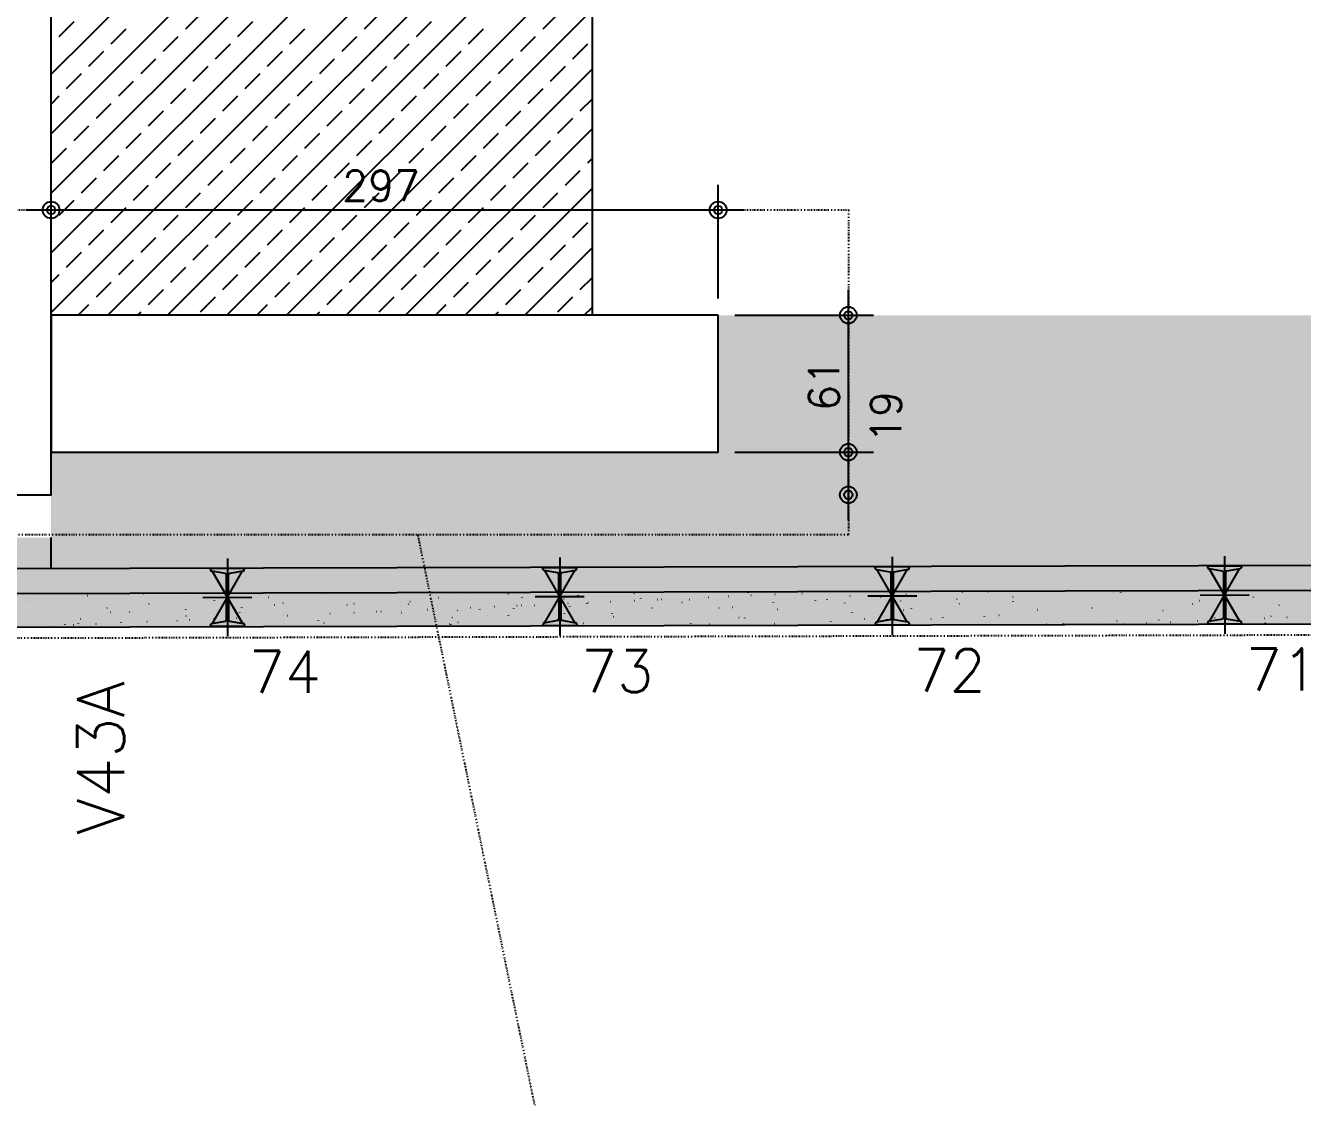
# Model space of a CAD drawing. Extents: x -40810 to 33675, y -2018 to 21213.
# Drawn here: x -5346 to -4778, y 8184 to 8662 of the extents above; entities that cross this region are included whole.
import ezdxf

# ---------------------------------------------------------------- set-up
doc = ezdxf.new("R2010")
doc.units = 0
doc.linetypes.add('ESTILO_TQS_0003', pattern=[1.5, 0.5, -0.4, 0.1, -0.5])
doc.layers.get('0').update_dxf_attribs({"color": 1, "lineweight": 9})
for name, color, linetype in [('1', 5, 'Continuous'), ('132', 99, 'Continuous'), ('133', 176, 'Continuous'), ('19', 5, 'Continuous'), ('204', 7, 'ESTILO_TQS_0003'), ('24', 5, 'ESTILO_TQS_0003'), ('3', 2, 'Continuous'), ('42', 7, 'Continuous'), ('49', 20, 'Continuous'), ('51', 6, 'Continuous'), ('52', 21, 'Continuous'), ('8', 5, 'Continuous')]:
    doc.layers.add(name, color=color, linetype=linetype)
doc.styles.get("Standard").update_dxf_attribs({"font": 'romans.shx', "width": 0.8})

# ---------------------------------------------------------------- blocks, each defined once
blk = doc.blocks.new('_H0B34346403-001')
for p, q in [((1541.000021, 427.306841), (1782.000021, 668.306841)), ((1541.000021, 400.790337), (1782.000021, 641.790337)), ((1541.000021, 374.273833), (1782.000021, 615.273833)), ((1541.000021, 347.757328), (1782.000021, 588.757328)), ((1541.000021, 321.240824), (1782.000021, 562.240824)), ((1566.275829, 320.000127), (1782.000021, 535.72432)), ((1592.792333, 320.000127), (1782.000021, 509.207815)), ((1619.308838, 320.000127), (1782.000021, 482.691311)), ((1645.825342, 320.000127), (1782.000021, 456.174807)), ((1544.586375, 444.151447), (1551.215501, 450.780573)), ((1600.933947, 447.46601), (1607.563073, 454.095136)), ((1624.135888, 444.151447), (1630.765014, 450.780573)), ((1680.48346, 447.46601), (1687.112586, 454.095136)), ((1703.685401, 444.151447), (1710.314527, 450.780573)), ((1760.032973, 447.46601), (1766.662099, 454.095136)), ((1567.788316, 440.836884), (1574.417442, 447.46601)), ((1590.990258, 437.522321), (1597.619384, 444.151447)), ((1647.337829, 440.836884), (1653.966955, 447.46601)), ((1670.539771, 437.522321), (1677.168897, 444.151447)), ((1726.887342, 440.836884), (1733.516468, 447.46601)), ((1750.089283, 437.522321), (1756.71841, 444.151447)), ((1541.000021, 440.565093), (1541.271812, 440.836884)), ((1614.192199, 434.207758), (1620.821325, 440.836884)), ((1693.741712, 434.207758), (1700.370838, 440.836884)), ((1773.291225, 434.207758), (1779.920351, 440.836884)), ((1557.844627, 430.893195), (1564.473753, 437.522321)), ((1581.046569, 427.578632), (1587.675695, 434.207758)), ((1637.39414, 430.893195), (1644.023266, 437.522321)), ((1660.596081, 427.578632), (1667.225208, 434.207758)), ((1716.943653, 430.893195), (1723.572779, 437.522321)), ((1740.145594, 427.578632), (1746.77472, 434.207758)), ((1547.900938, 420.949506), (1554.530064, 427.578632)), ((1604.24851, 424.264069), (1610.877636, 430.893195)), ((1627.450451, 420.949506), (1634.079577, 427.578632)), ((1672.341846, 320.000127), (1782.000021, 429.658302)), ((1683.798023, 424.264069), (1690.427149, 430.893195)), ((1706.999964, 420.949506), (1713.62909, 427.578632)), ((1763.347536, 424.264069), (1769.976662, 430.893195)), ((1571.102879, 417.634943), (1577.732006, 424.264069)), ((1594.304821, 414.32038), (1600.933947, 420.949506)), ((1650.652392, 417.634943), (1657.281518, 424.264069)), ((1673.854334, 414.32038), (1680.48346, 420.949506)), ((1730.201905, 417.634943), (1736.831031, 424.264069)), ((1753.403846, 414.32038), (1760.032973, 420.949506)), ((1541.000021, 414.048589), (1544.586375, 417.634943)), ((1617.506762, 411.005817), (1624.135888, 417.634943)), ((1697.056275, 411.005817), (1703.685401, 417.634943)), ((1776.605788, 411.005817), (1782.000021, 416.40005)), ((1561.15919, 407.691254), (1567.788316, 414.32038)), ((1584.361132, 404.37669), (1590.990258, 411.005817)), ((1640.708703, 407.691254), (1647.337829, 414.32038)), ((1663.910644, 404.37669), (1670.539771, 411.005817)), ((1720.258216, 407.691254), (1726.887342, 414.32038)), ((1743.460157, 404.37669), (1750.089283, 411.005817)), ((1551.215501, 397.747564), (1557.844627, 404.37669)), ((1607.563073, 401.062127), (1614.192199, 407.691254)), ((1630.765014, 397.747564), (1637.39414, 404.37669)), ((1687.112586, 401.062127), (1693.741712, 407.691254)), ((1710.314527, 397.747564), (1716.943653, 404.37669)), ((1766.662099, 401.062127), (1773.291225, 407.691254)), ((1574.417442, 394.433001), (1581.046569, 401.062127)), ((1653.966955, 394.433001), (1660.596081, 401.062127)), ((1698.85835, 320.000127), (1782.000021, 403.141798)), ((1733.516468, 394.433001), (1740.145594, 401.062127)), ((1541.271812, 387.803875), (1547.900938, 394.433001)), ((1597.619384, 391.118438), (1604.24851, 397.747564)), ((1620.821325, 387.803875), (1627.450451, 394.433001)), ((1677.168897, 391.118438), (1683.798023, 397.747564)), ((1700.370838, 387.803875), (1706.999964, 394.433001)), ((1756.71841, 391.118438), (1763.347536, 397.747564)), ((1541.000021, 387.532085), (1541.000021, 387.532085)), ((1564.473753, 384.489312), (1571.102879, 391.118438)), ((1587.675695, 381.174749), (1594.304821, 387.803875)), ((1644.023266, 384.489312), (1650.652392, 391.118438)), ((1667.225208, 381.174749), (1673.854334, 387.803875)), ((1723.572779, 384.489312), (1730.201905, 391.118438)), ((1746.77472, 381.174749), (1753.403846, 387.803875)), ((1779.920351, 387.803875), (1782.000021, 389.883546)), ((1554.530064, 374.545623), (1561.15919, 381.174749)), ((1610.877636, 377.860186), (1617.506762, 384.489312)), ((1634.079577, 374.545623), (1640.708703, 381.174749)), ((1690.427149, 377.860186), (1697.056275, 384.489312)), ((1713.62909, 374.545623), (1720.258216, 381.174749)), ((1769.976662, 377.860186), (1776.605788, 384.489312)), ((1577.732006, 371.23106), (1584.361132, 377.860186)), ((1657.281518, 371.23106), (1663.910644, 377.860186)), ((1725.374855, 320.000127), (1782.000021, 376.625294)), ((1736.831031, 371.23106), (1743.460157, 377.860186)), ((1544.586375, 364.601934), (1551.215501, 371.23106)), ((1600.933947, 367.916497), (1607.563073, 374.545623)), ((1624.135888, 364.601934), (1630.765014, 371.23106)), ((1680.48346, 367.916497), (1687.112586, 374.545623)), ((1703.685401, 364.601934), (1710.314527, 371.23106)), ((1760.032973, 367.916497), (1766.662099, 374.545623)), ((1567.788316, 361.287371), (1574.417442, 367.916497)), ((1590.990258, 357.972808), (1597.619384, 364.601934)), ((1647.337829, 361.287371), (1653.966955, 367.916497)), ((1670.539771, 357.972808), (1677.168897, 364.601934)), ((1726.887342, 361.287371), (1733.516468, 367.916497)), ((1750.089283, 357.972808), (1756.71841, 364.601934)), ((1541.000021, 361.01558), (1541.271812, 361.287371)), ((1614.192199, 354.658245), (1620.821325, 361.287371)), ((1693.741712, 354.658245), (1700.370838, 361.287371)), ((1773.291225, 354.658245), (1779.920351, 361.287371)), ((1557.844627, 351.343682), (1564.473753, 357.972808)), ((1581.046569, 348.029119), (1587.675695, 354.658245)), ((1637.39414, 351.343682), (1644.023266, 357.972808)), ((1660.596081, 348.029119), (1667.225208, 354.658245)), ((1716.943653, 351.343682), (1723.572779, 357.972808)), ((1740.145594, 348.029119), (1746.77472, 354.658245)), ((1547.900938, 341.399993), (1554.530064, 348.029119)), ((1604.24851, 344.714556), (1610.877636, 351.343682)), ((1627.450451, 341.399993), (1634.079577, 348.029119)), ((1683.798023, 344.714556), (1690.427149, 351.343682)), ((1706.999964, 341.399993), (1713.62909, 348.029119)), ((1751.891359, 320.000127), (1782.000021, 350.10879)), ((1763.347536, 344.714556), (1769.976662, 351.343682)), ((1571.102879, 338.08543), (1577.732006, 344.714556)), ((1594.304821, 334.770867), (1600.933947, 341.399993)), ((1650.652392, 338.08543), (1657.281518, 344.714556)), ((1673.854334, 334.770867), (1680.48346, 341.399993)), ((1730.201905, 338.08543), (1736.831031, 344.714556)), ((1753.403846, 334.770867), (1760.032973, 341.399993)), ((1541.000021, 334.499076), (1544.586375, 338.08543)), ((1617.506762, 331.456304), (1624.135888, 338.08543)), ((1697.056275, 331.456304), (1703.685401, 338.08543)), ((1776.605788, 331.456304), (1782.000021, 336.850537)), ((1561.15919, 328.141741), (1567.788316, 334.770867)), ((1584.361132, 324.827178), (1590.990258, 331.456304)), ((1640.708703, 328.141741), (1647.337829, 334.770867)), ((1663.910644, 324.827178), (1670.539771, 331.456304)), ((1720.258216, 328.141741), (1726.887342, 334.770867)), ((1743.460157, 324.827178), (1750.089283, 331.456304)), ((1553.017577, 320.000127), (1557.844627, 324.827178)), ((1607.563073, 321.512615), (1614.192199, 328.141741)), ((1632.56709, 320.000127), (1637.39414, 324.827178)), ((1687.112586, 321.512615), (1693.741712, 328.141741)), ((1712.116603, 320.000127), (1716.943653, 324.827178)), ((1766.662099, 321.512615), (1773.291225, 328.141741)), ((1579.534081, 320.000127), (1581.046569, 321.512615)), ((1606.050585, 320.000127), (1606.050585, 320.000127)), ((1659.083594, 320.000127), (1660.596081, 321.512615)), ((1685.600098, 320.000127), (1685.600098, 320.000127)), ((1738.633107, 320.000127), (1740.145594, 321.512615)), ((1765.149611, 320.000127), (1765.149611, 320.000127)), ((1778.407863, 320.000127), (1782.000021, 323.592285))]:
    blk.add_line(p, q)
blk = doc.blocks.new('_H9EFD498501-001')
for p, q in [((1532.287368, 194.251469), (1532.333025, 194.310971)), ((1545.41738, 195.737718), (1545.490603, 195.753951)), ((1554.802409, 194.814225), (1554.812199, 194.888583)), ((1557.254407, 195.163458), (1557.300065, 195.22296)), ((1582.221446, 196.075448), (1582.267104, 196.134949)), ((1601.398708, 195.257922), (1601.471931, 195.274155)), ((1637.727814, 194.41941), (1637.737603, 194.493768)), ((1657.380036, 194.778126), (1657.453258, 194.794359)), ((1661.56623, 195.411358), (1661.576019, 195.485717)), ((1713.361364, 194.29833), (1713.434586, 194.314562)), ((1720.579797, 193.466907), (1720.589587, 193.541265)), ((1725.768657, 193.395677), (1725.814314, 193.455178)), ((1744.594424, 195.797306), (1744.604213, 195.871664)), ((1750.735696, 194.307666), (1750.781353, 194.367167)), ((1769.342692, 193.818533), (1769.415914, 193.834766)), ((1775.702735, 195.219655), (1775.748392, 195.279157)), ((1800.669774, 196.131644), (1800.715431, 196.191146)), ((1803.607991, 193.852855), (1803.617781, 193.927213)), ((1810.936893, 193.453763), (1811.011821, 193.457035)), ((1812.810108, 193.53555), (1812.885037, 193.538821)), ((1821.651685, 193.921581), (1821.726613, 193.924853)), ((1825.32402, 193.338737), (1825.397242, 193.35497)), ((1827.519829, 195.402491), (1827.529618, 195.476849)), ((1831.767048, 194.363227), (1831.841977, 194.366499)), ((1833.640263, 194.445014), (1833.715192, 194.448285)), ((1842.48184, 194.831045), (1842.556769, 194.834317)), ((1851.358245, 196.39444), (1851.368034, 196.468798)), ((1852.597203, 195.272692), (1852.672132, 195.275963)), ((1854.470419, 195.354478), (1854.545347, 195.35775)), ((1863.311996, 195.74051), (1863.386924, 195.743781)), ((1871.827008, 193.988489), (1871.872666, 194.04799)), ((1873.427359, 196.182156), (1873.502287, 196.185427)), ((1875.300574, 196.263942), (1875.375503, 196.267214)), ((1884.142151, 196.649974), (1884.21708, 196.653245)), ((1886.533396, 193.45804), (1886.543185, 193.532398)), ((1896.794047, 194.900478), (1896.839705, 194.959979)), ((1898.512565, 196.673689), (1898.585787, 196.689922)), ((1910.371812, 194.449988), (1910.381602, 194.524347)), ((1921.761087, 195.812467), (1921.806744, 195.871968)), ((1934.386439, 196.780387), (1934.396228, 196.854746)), ((1944.331127, 193.600627), (1944.376785, 193.660129)), ((1946.728126, 196.724456), (1946.773783, 196.783958)), ((1954.493893, 196.193893), (1954.567115, 196.210126)), ((1958.155003, 197.005542), (1958.228225, 197.021775)), ((1969.298166, 194.512617), (1969.343824, 194.572118)), ((1993.400006, 194.835936), (1993.409796, 194.910294)), ((1994.265205, 195.424606), (1994.310863, 195.484107)), ((2010.475221, 195.714097), (2010.548443, 195.73033)), ((2014.136331, 196.525746), (2014.209553, 196.541979)), ((2017.311843, 196.385572), (2017.321633, 196.459931)), ((2019.232245, 196.336595), (2019.277902, 196.396096)), ((2041.15026, 197.377521), (2041.150377, 197.378414)), ((2044.199284, 197.248584), (2044.244941, 197.308085)), ((2066.456548, 195.234301), (2066.529771, 195.250534)), ((2070.117658, 196.04595), (2070.190881, 196.062183)), ((2076.325411, 194.441121), (2076.3352, 194.515479)), ((1530.787782, 192.483825), (1530.797572, 192.558184)), ((1532.237384, 192.815783), (1532.310607, 192.832016)), ((1542.051096, 187.997789), (1542.060886, 188.072148)), ((1565.962934, 189.547426), (1565.972723, 189.621784)), ((1567.350385, 187.70959), (1567.423607, 187.725823)), ((1575.966423, 187.923742), (1576.01208, 187.983243)), ((1584.557602, 191.524338), (1584.630824, 191.540571)), ((1588.218712, 192.335987), (1588.291934, 192.35222)), ((1589.80135, 190.539374), (1589.811139, 190.613733)), ((1600.933462, 188.835731), (1600.979119, 188.895233)), ((1613.815976, 192.869773), (1613.825766, 192.944132)), ((1624.976501, 187.602974), (1624.986291, 187.677333)), ((1625.900501, 189.74772), (1625.946158, 189.807222)), ((1640.53893, 191.044542), (1640.612152, 191.060775)), ((1644.20004, 191.856191), (1644.273262, 191.872424)), ((1648.814917, 188.594923), (1648.824707, 188.669281)), ((1650.86754, 190.659709), (1650.913197, 190.719211)), ((1672.829544, 190.925322), (1672.839333, 190.99968)), ((1675.834579, 191.571699), (1675.880236, 191.6312)), ((1685.95596, 187.996978), (1686.030889, 188.000249)), ((1687.829175, 188.078764), (1687.904104, 188.082036)), ((1696.520258, 190.564746), (1696.59348, 190.580979)), ((1696.670752, 188.464796), (1696.745681, 188.468067)), ((1696.741381, 192.474958), (1696.751171, 192.549317)), ((1697.057735, 187.604565), (1697.103392, 187.664066)), ((1700.181368, 191.376395), (1700.25459, 191.392628)), ((1700.801618, 192.483688), (1700.847275, 192.543189)), ((1706.786115, 188.906442), (1706.861044, 188.909714)), ((1708.659331, 188.988228), (1708.73426, 188.9915)), ((1717.500908, 189.37426), (1717.575836, 189.377532)), ((1722.024774, 188.516554), (1722.070431, 188.576055)), ((1727.616271, 189.815906), (1727.6912, 189.819178)), ((1729.489486, 189.897693), (1729.564415, 189.900964)), ((1731.843111, 188.980871), (1731.852901, 189.055229)), ((1738.331063, 190.283724), (1738.405992, 190.286996)), ((1746.991813, 189.428543), (1747.03747, 189.488044)), ((1748.446426, 190.725371), (1748.521355, 190.728642)), ((1750.319642, 190.807157), (1750.39457, 190.810428)), ((1752.501586, 190.08495), (1752.574808, 190.101183)), ((1755.754949, 190.530507), (1755.764738, 190.604865)), ((1756.162696, 190.896599), (1756.235918, 190.912832)), ((1759.161218, 191.193189), (1759.236147, 191.19646)), ((1769.276582, 191.634835), (1769.35151, 191.638106)), ((1771.149797, 191.716621), (1771.224726, 191.719893)), ((1771.958852, 190.340532), (1772.004509, 190.400034)), ((1779.593365, 191.522456), (1779.603154, 191.596814)), ((1779.991374, 192.102653), (1780.066303, 192.105924)), ((1790.106737, 192.544299), (1790.181666, 192.54757)), ((1791.979953, 192.626085), (1792.054881, 192.629357)), ((1794.528893, 188.128692), (1794.57455, 188.188194)), ((1796.925891, 191.252521), (1796.971548, 191.312023)), ((1800.821529, 193.012117), (1800.896458, 193.015388)), ((1808.482914, 189.605154), (1808.556136, 189.621387)), ((1812.144024, 190.416803), (1812.217246, 190.433036)), ((1814.768516, 188.586056), (1814.778305, 188.660414)), ((1819.495932, 189.040682), (1819.541589, 189.100183)), ((1821.89293, 192.16451), (1821.938587, 192.224012)), ((1838.606932, 189.578004), (1838.616722, 189.652363)), ((1844.462971, 189.952671), (1844.508628, 190.012172)), ((1846.859969, 193.0765), (1846.905627, 193.136001)), ((1862.621559, 191.908403), (1862.631348, 191.982762)), ((1864.464242, 189.125358), (1864.537464, 189.141591)), ((1868.125352, 189.937006), (1868.198574, 189.953239)), ((1869.43001, 190.86466), (1869.475667, 190.924161)), ((1881.305348, 192.858941), (1881.37857, 192.875174)), ((1894.397049, 191.776649), (1894.442706, 191.836151)), ((1897.6205, 187.633553), (1897.630289, 187.707911)), ((1919.364088, 192.688638), (1919.409745, 192.74814)), ((1920.445569, 188.645562), (1920.518792, 188.661795)), ((1921.635126, 189.963952), (1921.644916, 190.03831)), ((1924.106679, 189.45721), (1924.179902, 189.473443)), ((1937.286676, 192.379145), (1937.359898, 192.395378)), ((1945.546963, 191.513588), (1945.556753, 191.587947)), ((1969.38538, 192.505537), (1969.395169, 192.579895)), ((1976.426897, 188.165766), (1976.50012, 188.181999)), ((1980.088007, 188.977414), (1980.16123, 188.993647)), ((1980.648694, 188.019501), (1980.658483, 188.093859)), ((1993.268003, 191.899349), (1993.341226, 191.915582)), ((2004.560531, 189.569137), (2004.57032, 189.643495)), ((2012.977221, 188.184889), (2013.022878, 188.244391)), ((2028.398947, 190.561086), (2028.408737, 190.635444)), ((2032.408225, 187.68597), (2032.481447, 187.702203)), ((2036.069335, 188.497618), (2036.142557, 188.513851)), ((2037.94426, 189.096878), (2037.989917, 189.15638)), ((2049.249331, 191.419553), (2049.322554, 191.435786)), ((2052.413574, 192.891485), (2052.423363, 192.965843)), ((2062.911299, 190.008868), (2062.956956, 190.068369)), ((2063.574098, 187.624686), (2063.583888, 187.699044)), ((2087.412515, 188.616634), (2087.422304, 188.690993)), ((2087.878338, 190.920857), (2087.923995, 190.980358)), ((2092.050663, 188.017822), (2092.123885, 188.034055)), ((1547.255501, 182.13263), (1547.301158, 182.192131)), ((1550.509279, 183.976007), (1550.582501, 183.99224)), ((1550.859664, 182.098546), (1550.934593, 182.101818)), ((1550.999384, 187.011753), (1551.045041, 187.071254)), ((1553.211621, 182.73099), (1553.221411, 182.805349)), ((1554.170389, 184.787655), (1554.243611, 184.803888)), ((1560.975028, 182.540193), (1561.049956, 182.543464)), ((1562.848243, 182.621979), (1562.923172, 182.62525)), ((1571.68982, 183.00801), (1571.764748, 183.011282)), ((1572.22254, 183.044619), (1572.268197, 183.10412)), ((1577.050037, 183.722939), (1577.059827, 183.797297)), ((1581.805183, 183.449657), (1581.880112, 183.452928)), ((1583.678398, 183.531443), (1583.753327, 183.534715)), ((1592.519975, 183.917475), (1592.594904, 183.920746)), ((1597.189579, 183.956608), (1597.235236, 184.01611)), ((1601.064664, 186.053338), (1601.074453, 186.127696)), ((1602.635338, 184.359121), (1602.710267, 184.362392)), ((1604.508554, 184.440907), (1604.583482, 184.444179)), ((1606.490607, 183.496211), (1606.563829, 183.512444)), ((1610.151717, 184.307859), (1610.224939, 184.324092)), ((1613.350131, 184.826939), (1613.425059, 184.83021)), ((1622.156618, 184.868597), (1622.202275, 184.928099)), ((1623.331713, 187.229794), (1623.404935, 187.246027)), ((1623.465494, 185.268585), (1623.540422, 185.271857)), ((1625.338709, 185.350372), (1625.413638, 185.353643)), ((1634.180286, 185.736403), (1634.255215, 185.739675)), ((1644.295649, 186.178049), (1644.370578, 186.181321)), ((1644.726659, 182.656758), (1644.772316, 182.716259)), ((1646.168865, 186.259836), (1646.243793, 186.263107)), ((1647.123657, 185.780586), (1647.169314, 185.840088)), ((1655.010441, 186.645867), (1655.08537, 186.649139)), ((1660.078231, 184.108887), (1660.088021, 184.183245)), ((1662.471935, 183.016415), (1662.545157, 183.032648)), ((1665.125805, 187.087514), (1665.200733, 187.090785)), ((1666.133045, 183.828063), (1666.206267, 183.844296)), ((1666.99902, 187.1693), (1667.073949, 187.172571)), ((1669.693698, 183.568747), (1669.739355, 183.628248)), ((1672.090696, 186.692576), (1672.136353, 186.752077)), ((1675.840597, 187.555332), (1675.915525, 187.558603)), ((1679.313041, 186.749998), (1679.386263, 186.766231)), ((1683.990069, 185.658523), (1683.999858, 185.732881)), ((1694.660737, 184.480736), (1694.706394, 184.540237)), ((1707.828485, 186.650472), (1707.838274, 186.72483)), ((1718.453263, 182.536619), (1718.526485, 182.552852)), ((1719.091799, 182.164435), (1719.101588, 182.238794)), ((1719.627776, 185.392725), (1719.673433, 185.452227)), ((1722.114373, 183.348267), (1722.187595, 183.3645)), ((1735.294369, 186.270202), (1735.367591, 186.286435)), ((1743.003636, 183.714072), (1743.013425, 183.78843)), ((1744.594815, 186.304714), (1744.640472, 186.364216)), ((1766.842052, 184.70602), (1766.851842, 184.780379)), ((1769.561854, 187.216703), (1769.607511, 187.276205)), ((1774.43459, 182.056822), (1774.507813, 182.073055)), ((1778.0957, 182.868471), (1778.168923, 182.884704)), ((1790.856679, 187.036419), (1790.866468, 187.110778)), ((1791.275697, 185.790406), (1791.348919, 185.806639)), ((1825.85562, 182.761569), (1825.865409, 182.835927)), ((1834.077028, 182.388675), (1834.150251, 182.404908)), ((1847.257024, 185.31061), (1847.330247, 185.326843)), ((1849.870246, 185.091968), (1849.880036, 185.166326)), ((1861.309203, 181.940074), (1861.309203, 181.940074)), ((1861.309203, 181.940074), (1861.309203, 181.940074)), ((1861.309203, 181.940074), (1861.309203, 181.940074)), ((1862.584319, 181.943182), (1862.584319, 181.943182)), ((1863.174987, 182.712954), (1863.220644, 182.772456)), ((1873.16692, 181.968973), (1873.16692, 181.968973)), ((1873.16692, 181.968973), (1873.16692, 181.968973)), ((1873.782083, 186.641604), (1873.791873, 186.715963)), ((1885.024636, 181.997871), (1885.024636, 181.997871)), ((1885.024636, 181.997871), (1885.024636, 181.997871)), ((1886.897031, 182.002435), (1886.897031, 182.002435)), ((1888.142026, 183.624943), (1888.187683, 183.684445)), ((1890.520189, 182.011265), (1890.520189, 182.011265)), ((1890.520189, 182.011265), (1890.520189, 182.011265)), ((1896.882353, 182.02677), (1896.882353, 182.02677)), ((1903.238352, 184.830814), (1903.311575, 184.847047)), ((1908.740069, 182.055669), (1908.740069, 182.055669)), ((1908.740069, 182.055669), (1908.740069, 182.055669)), ((1908.740069, 182.055669), (1908.740069, 182.055669)), ((1908.883814, 183.147517), (1908.893603, 183.221875)), ((1911.209742, 182.061688), (1911.209742, 182.061688)), ((1913.109065, 184.536933), (1913.154722, 184.596434)), ((1920.597786, 182.084568), (1920.597786, 182.084568)), ((1920.597786, 182.084568), (1920.597786, 182.084568)), ((1920.597786, 182.084568), (1920.597786, 182.084568)), ((1932.455502, 182.113466), (1932.455502, 182.113466)), ((1932.455502, 182.113466), (1932.455502, 182.113466)), ((1932.795651, 184.697153), (1932.80544, 184.771511)), ((1935.522454, 182.120941), (1935.522454, 182.120941)), ((1938.076104, 185.448922), (1938.121761, 185.508423)), ((1944.313218, 182.142365), (1944.313218, 182.142365)), ((1944.313218, 182.142365), (1944.313218, 182.142365)), ((1949.312045, 182.154548), (1949.312045, 182.154548)), ((1949.312045, 182.154548), (1949.312045, 182.154548)), ((1956.170935, 182.171264), (1956.170935, 182.171264)), ((1956.634067, 185.689102), (1956.643857, 185.76346)), ((1959.21968, 184.351018), (1959.292902, 184.36725)), ((1959.835166, 182.180194), (1959.835166, 182.180194)), ((1963.043143, 186.360911), (1963.0888, 186.420412)), ((1968.028651, 182.200162), (1968.028651, 182.200162)), ((1979.886368, 182.229061), (1979.886368, 182.229061)), ((1979.886368, 182.229061), (1979.886368, 182.229061)), ((1979.886368, 182.229061), (1979.886368, 182.229061)), ((1984.147877, 182.239447), (1984.147877, 182.239447)), ((1984.147877, 182.239447), (1984.147877, 182.239447)), ((1984.147877, 182.239447), (1984.147877, 182.239447)), ((1984.266299, 182.393777), (1984.311956, 182.453279)), ((1988.010182, 187.2729), (1988.055839, 187.332402)), ((1991.744084, 182.25796), (1991.744084, 182.25796)), ((1991.744084, 182.25796), (1991.744084, 182.25796)), ((1991.809218, 182.752702), (1991.819008, 182.82706)), ((2003.601801, 182.286859), (2003.601801, 182.286859)), ((2003.601801, 182.286859), (2003.601801, 182.286859)), ((2008.103901, 182.297831), (2008.103901, 182.297831)), ((2008.103901, 182.297831), (2008.103901, 182.297831)), ((2008.460589, 182.2987), (2008.460589, 182.2987)), ((2008.460589, 182.2987), (2008.460589, 182.2987)), ((2008.460589, 182.2987), (2008.460589, 182.2987)), ((2009.233338, 183.305766), (2009.278995, 183.365268)), ((2015.201008, 183.871221), (2015.27423, 183.887454)), ((2015.459517, 182.315757), (2015.459517, 182.315757)), ((2015.647634, 183.74465), (2015.657424, 183.819009)), ((2016.344394, 182.317914), (2016.344394, 182.317914)), ((2016.344394, 182.317914), (2016.344394, 182.317914)), ((2018.665423, 182.419252), (2018.740351, 182.422524)), ((2027.317234, 182.344656), (2027.317234, 182.344656)), ((2028.780786, 182.860898), (2028.855715, 182.86417)), ((2030.654001, 182.942685), (2030.72893, 182.945956)), ((2032.773301, 182.357953), (2032.773301, 182.357953)), ((2032.773301, 182.357953), (2032.773301, 182.357953)), ((2032.773301, 182.357953), (2032.773301, 182.357953)), ((2034.200377, 184.217755), (2034.246034, 184.277257)), ((2039.17495, 182.373555), (2039.17495, 182.373555)), ((2039.17495, 182.373555), (2039.17495, 182.373555)), ((2039.17495, 182.373555), (2039.17495, 182.373555)), ((2039.495578, 183.328716), (2039.570507, 183.331988)), ((2039.662261, 186.075049), (2039.672051, 186.149408)), ((2049.610941, 183.770363), (2049.68587, 183.773634)), ((2051.032666, 182.402453), (2051.032666, 182.402453)), ((2051.032666, 182.402453), (2051.032666, 182.402453)), ((2051.032666, 182.402453), (2051.032666, 182.402453)), ((2051.484157, 183.852149), (2051.559085, 183.85542)), ((2057.086012, 182.417206), (2057.086012, 182.417206)), ((2057.086012, 182.417206), (2057.086012, 182.417206)), ((2057.086012, 182.417206), (2057.086012, 182.417206)), ((2059.167416, 185.129744), (2059.213073, 185.189246)), ((2060.325734, 184.238181), (2060.400662, 184.241452)), ((2062.890383, 182.431352), (2062.890383, 182.431352)), ((2062.890383, 182.431352), (2062.890383, 182.431352)), ((2066.895757, 182.441114), (2066.895757, 182.441114)), ((2066.895757, 182.441114), (2066.895757, 182.441114)), ((2070.441097, 184.679827), (2070.516025, 184.683098)), ((2071.182336, 183.391425), (2071.255558, 183.407658)), ((2072.314312, 184.761613), (2072.389241, 184.764885)), ((2074.748099, 182.460251), (2074.748099, 182.460251)), ((2074.748099, 182.460251), (2074.748099, 182.460251)), ((2081.155889, 185.147645), (2081.230818, 185.150916)), ((2081.398724, 182.476459), (2081.398724, 182.476459)), ((2081.398724, 182.476459), (2081.398724, 182.476459)), ((2081.737457, 182.917905), (2081.783114, 182.977406)), ((2084.134455, 186.041734), (2084.180112, 186.101235)), ((2086.605816, 182.489149), (2086.605816, 182.489149)), ((2088.389553, 187.206174), (2088.462775, 187.222407)), ((2091.271252, 185.589291), (2091.346181, 185.592563)), ((2093.144468, 185.671077), (2093.219396, 185.674349)), ((1530.029509, 181.189082), (1530.104437, 181.192353)), ((1537.769054, 181.151567), (1537.769054, 181.151567)), ((1537.769054, 181.151567), (1537.769054, 181.151567)), ((1537.769054, 181.151567), (1537.769054, 181.151567)), ((1540.144872, 181.630728), (1540.219801, 181.634)), ((1541.150859, 181.159809), (1541.150859, 181.159809)), ((1541.150859, 181.159809), (1541.150859, 181.159809)), ((1541.150859, 181.159809), (1541.150859, 181.159809)), ((1542.018088, 181.712515), (1542.093016, 181.715786)), ((1546.519068, 181.172892), (1546.519068, 181.172892)), ((1546.519068, 181.172892), (1546.519068, 181.172892)), ((1546.519068, 181.172892), (1546.519068, 181.172892)), ((1553.008576, 181.188707), (1553.008576, 181.188707)), ((1553.008576, 181.188707), (1553.008576, 181.188707)), ((1564.866292, 181.217606), (1564.866292, 181.217606)), ((1564.866292, 181.217606), (1564.866292, 181.217606)), ((1570.83178, 181.232145), (1570.83178, 181.232145)), ((1570.83178, 181.232145), (1570.83178, 181.232145)), ((1570.83178, 181.232145), (1570.83178, 181.232145)), ((1576.724009, 181.246505), (1576.724009, 181.246505)), ((1588.581725, 181.275404), (1588.581725, 181.275404)), ((1595.144491, 181.291398), (1595.144491, 181.291398)), ((1595.144491, 181.291398), (1595.144491, 181.291398)), ((1595.144491, 181.291398), (1595.144491, 181.291398)), ((1596.56091, 181.29485), (1596.56091, 181.29485)), ((1596.56091, 181.29485), (1596.56091, 181.29485)), ((1596.56091, 181.29485), (1596.56091, 181.29485)), ((1600.439441, 181.304302), (1600.439441, 181.304302)), ((1600.439441, 181.304302), (1600.439441, 181.304302)), ((1600.439441, 181.304302), (1600.439441, 181.304302)), ((1612.297158, 181.333201), (1612.297158, 181.333201)), ((1612.297158, 181.333201), (1612.297158, 181.333201)), ((1612.297158, 181.333201), (1612.297158, 181.333201)), ((1619.457203, 181.350651), (1619.457203, 181.350651)), ((1619.457203, 181.350651), (1619.457203, 181.350651)), ((1619.75962, 181.744768), (1619.805277, 181.80427)), ((1624.154874, 181.3621), (1624.154874, 181.3621)), ((1624.154874, 181.3621), (1624.154874, 181.3621)), ((1636.012591, 181.390998), (1636.012591, 181.390998)), ((1636.063605, 181.778488), (1636.073394, 181.852846)), ((1643.769915, 181.409904), (1643.769915, 181.409904)), ((1643.769915, 181.409904), (1643.769915, 181.409904)), ((1647.870307, 181.419897), (1647.870307, 181.419897)), ((1655.352766, 181.438133), (1655.352766, 181.438133)), ((1655.352766, 181.438133), (1655.352766, 181.438133)), ((1655.352766, 181.438133), (1655.352766, 181.438133)), ((1659.728024, 181.448796), (1659.728024, 181.448796)), ((1659.728024, 181.448796), (1659.728024, 181.448796)), ((1659.728024, 181.448796), (1659.728024, 181.448796)), ((1668.082626, 181.469157), (1668.082626, 181.469157)), ((1668.082626, 181.469157), (1668.082626, 181.469157)), ((1671.58574, 181.477695), (1671.58574, 181.477695)), ((1671.58574, 181.477695), (1671.58574, 181.477695)), ((1671.58574, 181.477695), (1671.58574, 181.477695)), ((1683.443457, 181.506593), (1683.443457, 181.506593)), ((1683.443457, 181.506593), (1683.443457, 181.506593)), ((1692.395338, 181.52841), (1692.395338, 181.52841)), ((1692.395338, 181.52841), (1692.395338, 181.52841)), ((1695.301173, 181.535492), (1695.301173, 181.535492)), ((1695.301173, 181.535492), (1695.301173, 181.535492)), ((1707.15889, 181.564391), (1707.15889, 181.564391)), ((1714.144621, 181.581416), (1714.144621, 181.581416)), ((1714.144621, 181.581416), (1714.144621, 181.581416)), ((1714.144621, 181.581416), (1714.144621, 181.581416)), ((1716.708049, 181.587663), (1716.708049, 181.587663)), ((1716.708049, 181.587663), (1716.708049, 181.587663)), ((1719.016606, 181.593289), (1719.016606, 181.593289)), ((1719.016606, 181.593289), (1719.016606, 181.593289)), ((1719.016606, 181.593289), (1719.016606, 181.593289)), ((1730.874322, 181.622188), (1730.874322, 181.622188)), ((1730.874322, 181.622188), (1730.874322, 181.622188)), ((1730.874322, 181.622188), (1730.874322, 181.622188)), ((1741.020761, 181.646916), (1741.020761, 181.646916)), ((1741.020761, 181.646916), (1741.020761, 181.646916)), ((1742.732039, 181.651087), (1742.732039, 181.651087)), ((1742.732039, 181.651087), (1742.732039, 181.651087)), ((1754.589755, 181.679986), (1754.589755, 181.679986)), ((1754.589755, 181.679986), (1754.589755, 181.679986)), ((1765.333473, 181.706169), (1765.333473, 181.706169)), ((1765.333473, 181.706169), (1765.333473, 181.706169)), ((1766.447472, 181.708884), (1766.447472, 181.708884)), ((1772.936477, 181.724699), (1772.936477, 181.724699)), ((1772.936477, 181.724699), (1772.936477, 181.724699)), ((1772.936477, 181.724699), (1772.936477, 181.724699)), ((1778.305188, 181.737783), (1778.305188, 181.737783)), ((1789.646184, 181.765422), (1789.646184, 181.765422)), ((1789.646184, 181.765422), (1789.646184, 181.765422)), ((1790.162905, 181.766682), (1790.162905, 181.766682)), ((1790.162905, 181.766682), (1790.162905, 181.766682)), ((1790.162905, 181.766682), (1790.162905, 181.766682)), ((1802.020621, 181.79558), (1802.026993, 181.843979)), ((1802.020621, 181.79558), (1802.020621, 181.79558)), ((1802.020621, 181.79558), (1802.020621, 181.79558)), ((1813.878338, 181.824479), (1813.878338, 181.824479)), ((1813.878338, 181.824479), (1813.878338, 181.824479)), ((1813.958896, 181.824675), (1813.958896, 181.824675)), ((1813.958896, 181.824675), (1813.958896, 181.824675)), ((1825.736054, 181.853378), (1825.736054, 181.853378)), ((1831.728333, 181.867982), (1831.728333, 181.867982)), ((1837.59377, 181.882277), (1837.59377, 181.882277)), ((1838.271608, 181.883929), (1838.271608, 181.883929)), ((1838.271608, 181.883929), (1838.271608, 181.883929)), ((1849.451487, 181.911175), (1849.451487, 181.911175)), ((1849.451487, 181.911175), (1849.451487, 181.911175)), ((1849.451487, 181.911175), (1849.451487, 181.911175))]:
    blk.add_line(p, q)

msp = doc.modelspace()

# ---------------------------------------------------------------- linework, layer by layer
at = {"layer": '1'}
for p, q in [((-5334.749, 8419.758), (-5334.749, 8433.613)), ((-2911.13, 8425.617), (-6429.421, 8417.111))]:
    msp.add_line(p, q, dxfattribs=at)
at = {"layer": '132'}
msp.add_lwpolyline([(-5037.749, 8532.613), (-5334.749, 8532.613), (-5334.749, 8471.613), (-5037.749, 8471.613), (-5037.749, 8532.613)], dxfattribs=at)
for points in [[(-5037.749, 8532.613), (-5037.749, 8471.613), (-4658.753, 8433.613)], [(-4681.753, 8452.613), (-4681.753, 8532.613), (-5037.749, 8532.613)], [(-4681.753, 8452.613), (-5037.749, 8532.613), (-4658.753, 8433.613)], [(-4658.753, 8433.613), (-5334.749, 8471.613), (-5334.753, 8433.613)], [(-5334.749, 8471.613), (-5334.749, 8471.613), (-5334.753, 8433.613)], [(-5037.749, 8471.613), (-5334.749, 8471.613), (-4658.753, 8433.613)], [(-4658.753, 8433.613), (-5334.753, 8433.613), (-5334.749, 8393.773)], [(-4658.753, 8433.613), (-5334.749, 8393.773), (-4658.753, 8395.396)]]:
    msp.add_solid(points, dxfattribs=at)
at = {"layer": '133'}
for points in [[(-5334.749, 8419.758), (-5334.753, 8433.613), (-5359.471, 8433.613)], [(-5334.749, 8419.758), (-5359.471, 8433.613), (-5352.509, 8419.697)], [(-5334.749, 8393.773), (-6428.843, 8416.106), (-6439.136, 8391.081)], [(-5334.749, 8393.773), (-5334.749, 8419.758), (-6428.843, 8416.106)], [(-5334.749, 8419.758), (-5352.509, 8419.697), (-5334.749, 8419.758)], [(-5334.749, 8393.773), (-6439.136, 8391.081), (-5334.749, 8393.773)]]:
    msp.add_solid(points, dxfattribs=at)
at = {"layer": '19'}
msp.add_lwpolyline([(-5093.753, 8532.613), (-5093.753, 9012.613)], dxfattribs=at)
at = {"layer": '204'}
msp.add_line((-5171.512, 8434.737), (-5067.619, 7927.448), dxfattribs=at)
msp.add_lwpolyline([(-5383.477, 8579.464), (-4979.764, 8579.464), (-4979.764, 8434.737), (-5383.477, 8434.737), (-5383.477, 8579.464)], dxfattribs=at)
at = {"layer": '24'}
msp.add_line((-2878.751, 8394.704), (-6442.19, 8386.08), dxfattribs=at)
at = {"layer": '3'}
msp.add_lwpolyline([(-5357.753, 8452.613), (-5334.753, 8452.613), (-5334.753, 8681.613), (-5357.753, 8681.613), (-5357.753, 8452.613)], dxfattribs=at)
at = {"layer": '42', "color": 70, "linetype": 'Continuous'}
for p, q in [((-5334.749, 8540.113), (-5334.749, 8590.714)), ((-5037.749, 8540.118), (-5037.749, 8590.714)), ((-5345.999, 8579.464), (-5026.499, 8579.464)), ((-4979.764, 8460.363), (-4979.764, 8543.863)), ((-5334.749, 8532.613), (-5334.749, 8532.613)), ((-5037.749, 8532.618), (-5037.749, 8532.618)), ((-5037.749, 8532.613), (-5037.749, 8532.613)), ((-5030.249, 8532.613), (-4968.514, 8532.613)), ((-4979.764, 8441.363), (-4979.764, 8482.863)), ((-5037.749, 8471.613), (-5037.749, 8471.613)), ((-5037.749, 8471.613), (-5037.749, 8471.613)), ((-5030.249, 8471.613), (-4968.514, 8471.613)), ((-5030.249, 8471.613), (-4968.514, 8471.613)), ((-4979.764, 8452.613), (-4979.764, 8452.613))]:
    msp.add_line(p, q, dxfattribs=at)
at = {"layer": '42'}
msp.add_lwpolyline([(-5037.749, 8532.613), (-5334.749, 8532.613), (-5334.749, 8471.613), (-5037.749, 8471.613), (-5037.749, 8532.613)], dxfattribs=at)
at = {"layer": '42', "color": 70, "linetype": 'Continuous'}
for centre, radius in [((-5334.749, 8579.464), 3.746), ((-5334.749, 8579.464), 1.867), ((-5037.749, 8579.464), 3.746), ((-5037.749, 8579.464), 1.867), ((-4979.764, 8532.613), 3.746), ((-4979.764, 8532.613), 1.867), ((-4979.764, 8471.613), 3.746), ((-4979.764, 8471.613), 3.746), ((-4979.764, 8471.613), 1.867), ((-4979.764, 8471.613), 1.867), ((-4979.764, 8452.613), 3.746), ((-4979.764, 8452.613), 1.867)]:
    msp.add_circle(centre, radius, dxfattribs=at)
at = {"layer": '49', "linetype": 'Continuous'}
for p, q in [((-5654.301, 8407.994), (-2898.84, 8414.709)), ((-5654.265, 8392.994), (-2883.773, 8399.746))]:
    msp.add_line(p, q, dxfattribs=at)
at = {"layer": '51'}
for p, q in [((-5256.27, 8424.299), (-5256.186, 8389.602)), ((-5115.76, 8420.291), (-5100.76, 8420.327)), ((-5108.271, 8424.657), (-5108.187, 8389.96)), ((-5100.76, 8420.327), (-5100.758, 8419.573)), ((-4967.761, 8420.649), (-4952.761, 8420.685)), ((-4967.759, 8419.895), (-4967.761, 8420.649)), ((-4960.272, 8425.016), (-4960.188, 8390.318)), ((-4952.761, 8420.685), (-4952.759, 8419.931)), ((-4819.762, 8421.007), (-4804.762, 8421.043)), ((-4819.76, 8420.253), (-4819.762, 8421.007)), ((-4812.273, 8425.374), (-4812.189, 8390.676)), ((-4804.762, 8421.043), (-4804.76, 8420.289)), ((-5263.759, 8419.932), (-5248.759, 8419.969)), ((-5263.758, 8419.178), (-5263.759, 8419.932)), ((-5257.13, 8417.521), (-5263.273, 8418.571)), ((-5249.556, 8395.394), (-5262.899, 8418.507)), ((-5262.843, 8395.362), (-5249.612, 8418.539)), ((-5256.597, 8396.984), (-5256.646, 8416.914)), ((-5255.859, 8416.916), (-5255.81, 8396.987)), ((-5249.239, 8418.605), (-5255.377, 8417.525)), ((-5248.759, 8419.969), (-5248.758, 8419.215)), ((-5115.758, 8419.536), (-5115.76, 8420.291)), ((-5109.131, 8417.879), (-5115.274, 8418.929)), ((-5101.557, 8395.752), (-5114.9, 8418.865)), ((-5114.844, 8395.72), (-5101.613, 8418.897)), ((-5108.598, 8397.343), (-5108.646, 8417.272)), ((-5107.859, 8417.274), (-5107.811, 8397.346)), ((-5101.24, 8418.963), (-5107.378, 8417.884)), ((-4961.132, 8418.237), (-4967.275, 8419.287)), ((-4953.558, 8396.11), (-4966.901, 8419.223)), ((-4966.845, 8396.078), (-4953.614, 8419.255)), ((-4960.599, 8397.701), (-4960.647, 8417.63)), ((-4959.86, 8417.632), (-4959.812, 8397.704)), ((-4953.241, 8419.321), (-4959.379, 8418.242)), ((-4813.133, 8418.596), (-4819.276, 8419.645)), ((-4805.559, 8396.469), (-4818.902, 8419.581)), ((-4818.846, 8396.436), (-4805.615, 8419.614)), ((-4812.6, 8398.059), (-4812.648, 8417.988)), ((-4811.861, 8417.99), (-4811.813, 8398.062)), ((-4805.242, 8419.679), (-4811.38, 8418.6)), ((-5267.137, 8406.924), (-5245.319, 8406.977)), ((-5119.138, 8407.282), (-5097.32, 8407.335)), ((-4971.139, 8407.64), (-4949.321, 8407.693)), ((-4823.139, 8407.999), (-4801.322, 8408.051)), ((-5263.696, 8393.932), (-5263.698, 8394.687)), ((-5248.697, 8393.969), (-5263.696, 8393.932)), ((-5263.217, 8395.296), (-5257.079, 8396.376)), ((-5255.326, 8396.38), (-5249.183, 8395.33)), ((-5248.698, 8394.723), (-5248.697, 8393.969)), ((-5115.697, 8394.291), (-5115.699, 8395.045)), ((-5100.697, 8394.327), (-5115.697, 8394.291)), ((-5115.218, 8395.654), (-5109.08, 8396.734)), ((-5107.327, 8396.738), (-5101.184, 8395.688)), ((-5100.699, 8395.081), (-5100.697, 8394.327)), ((-4967.698, 8394.649), (-4967.7, 8395.403)), ((-4952.698, 8394.685), (-4967.698, 8394.649)), ((-4967.219, 8396.013), (-4961.081, 8397.092)), ((-4959.328, 8397.096), (-4953.184, 8396.047)), ((-4952.7, 8395.439), (-4952.698, 8394.685)), ((-4819.699, 8395.007), (-4819.701, 8395.761)), ((-4804.699, 8395.043), (-4819.699, 8395.007)), ((-4819.219, 8396.371), (-4813.081, 8397.45)), ((-4811.329, 8397.454), (-4805.185, 8396.405)), ((-4804.701, 8395.797), (-4804.699, 8395.043))]:
    msp.add_line(p, q, dxfattribs=at)
for centre, start, end in [((-5263.133, 8419.18), 180.13866, 256.99988), ((-5257.271, 8416.912), 0.13866, 76.99988), ((-5255.234, 8416.917), 103.27743, 180.13866), ((-5249.383, 8419.213), 283.27743, 0.13866), ((-5115.133, 8419.538), 180.13866, 256.99988), ((-5109.271, 8417.27), 0.13866, 76.99988), ((-5107.234, 8417.275), 103.27743, 180.13866), ((-5101.383, 8419.571), 283.27743, 0.13866), ((-4967.134, 8419.896), 180.13866, 256.99988), ((-4961.272, 8417.628), 0.13866, 76.99988), ((-4959.235, 8417.633), 103.27743, 180.13866), ((-4953.384, 8419.929), 283.27743, 0.13866), ((-4819.135, 8420.254), 180.13866, 256.99988), ((-4813.273, 8417.987), 0.13866, 76.99988), ((-4811.236, 8417.992), 103.27743, 180.13866), ((-4805.385, 8420.288), 283.27743, 0.13866), ((-4961.224, 8397.7), 283.27751, 0.24365), ((-4959.187, 8397.705), 180.13866, 256.99988), ((-4813.225, 8398.059), 283.27751, 0.24365), ((-4811.188, 8398.063), 180.13866, 256.99988), ((-5263.073, 8394.688), 103.27743, 180.13866), ((-5257.222, 8396.984), 283.27751, 0.24365), ((-5255.185, 8396.989), 180.13866, 256.99988), ((-5249.323, 8394.721), 0.13866, 76.99988), ((-5115.074, 8395.046), 103.27743, 180.13866), ((-5109.223, 8397.342), 283.27751, 0.24365), ((-5107.186, 8397.347), 180.13866, 256.99988), ((-5101.324, 8395.079), 0.13866, 76.99988), ((-4967.075, 8395.404), 103.27743, 180.13866), ((-4953.325, 8395.438), 0.13866, 76.99988), ((-4819.076, 8395.763), 103.27743, 180.13866), ((-4805.326, 8395.796), 0.13866, 76.99988)]:
    msp.add_arc(centre, 0.625, start, end, dxfattribs=at)

# ---------------------------------------------------------------- block references
at = {"layer": '19'}
for name in ['_H0B34346403-001', '_H9EFD498501-001']:
    msp.add_blockref(name, (-6875.753, 8212.613), dxfattribs=at)

# ---------------------------------------------------------------- texts
at = {"layer": '42', "color": 70, "linetype": 'Continuous'}
msp.add_text('297', height=13.5, dxfattribs=at).set_placement((-5205.149, 8583.514))
for s, p in [('61', (-4983.814, 8489.963)), ('19', (-4956.277, 8475.763))]:
    msp.add_text(s, height=13.5, rotation=90, dxfattribs=at).set_placement(p)
at = {"layer": '52'}
for s, p in [('74', (-5246.757, 8364.38)), ('73', (-5098.758, 8364.738)), ('72', (-4950.759, 8365.096)), ('71', (-4802.76, 8365.454))]:
    msp.add_text(s, height=18.75, dxfattribs=at).set_placement(p)
at = {"layer": '8'}
msp.add_text('V43A', height=21, rotation=90, dxfattribs=at).set_placement((-5302.15, 8301.242))

doc.saveas('drawing.dxf')
